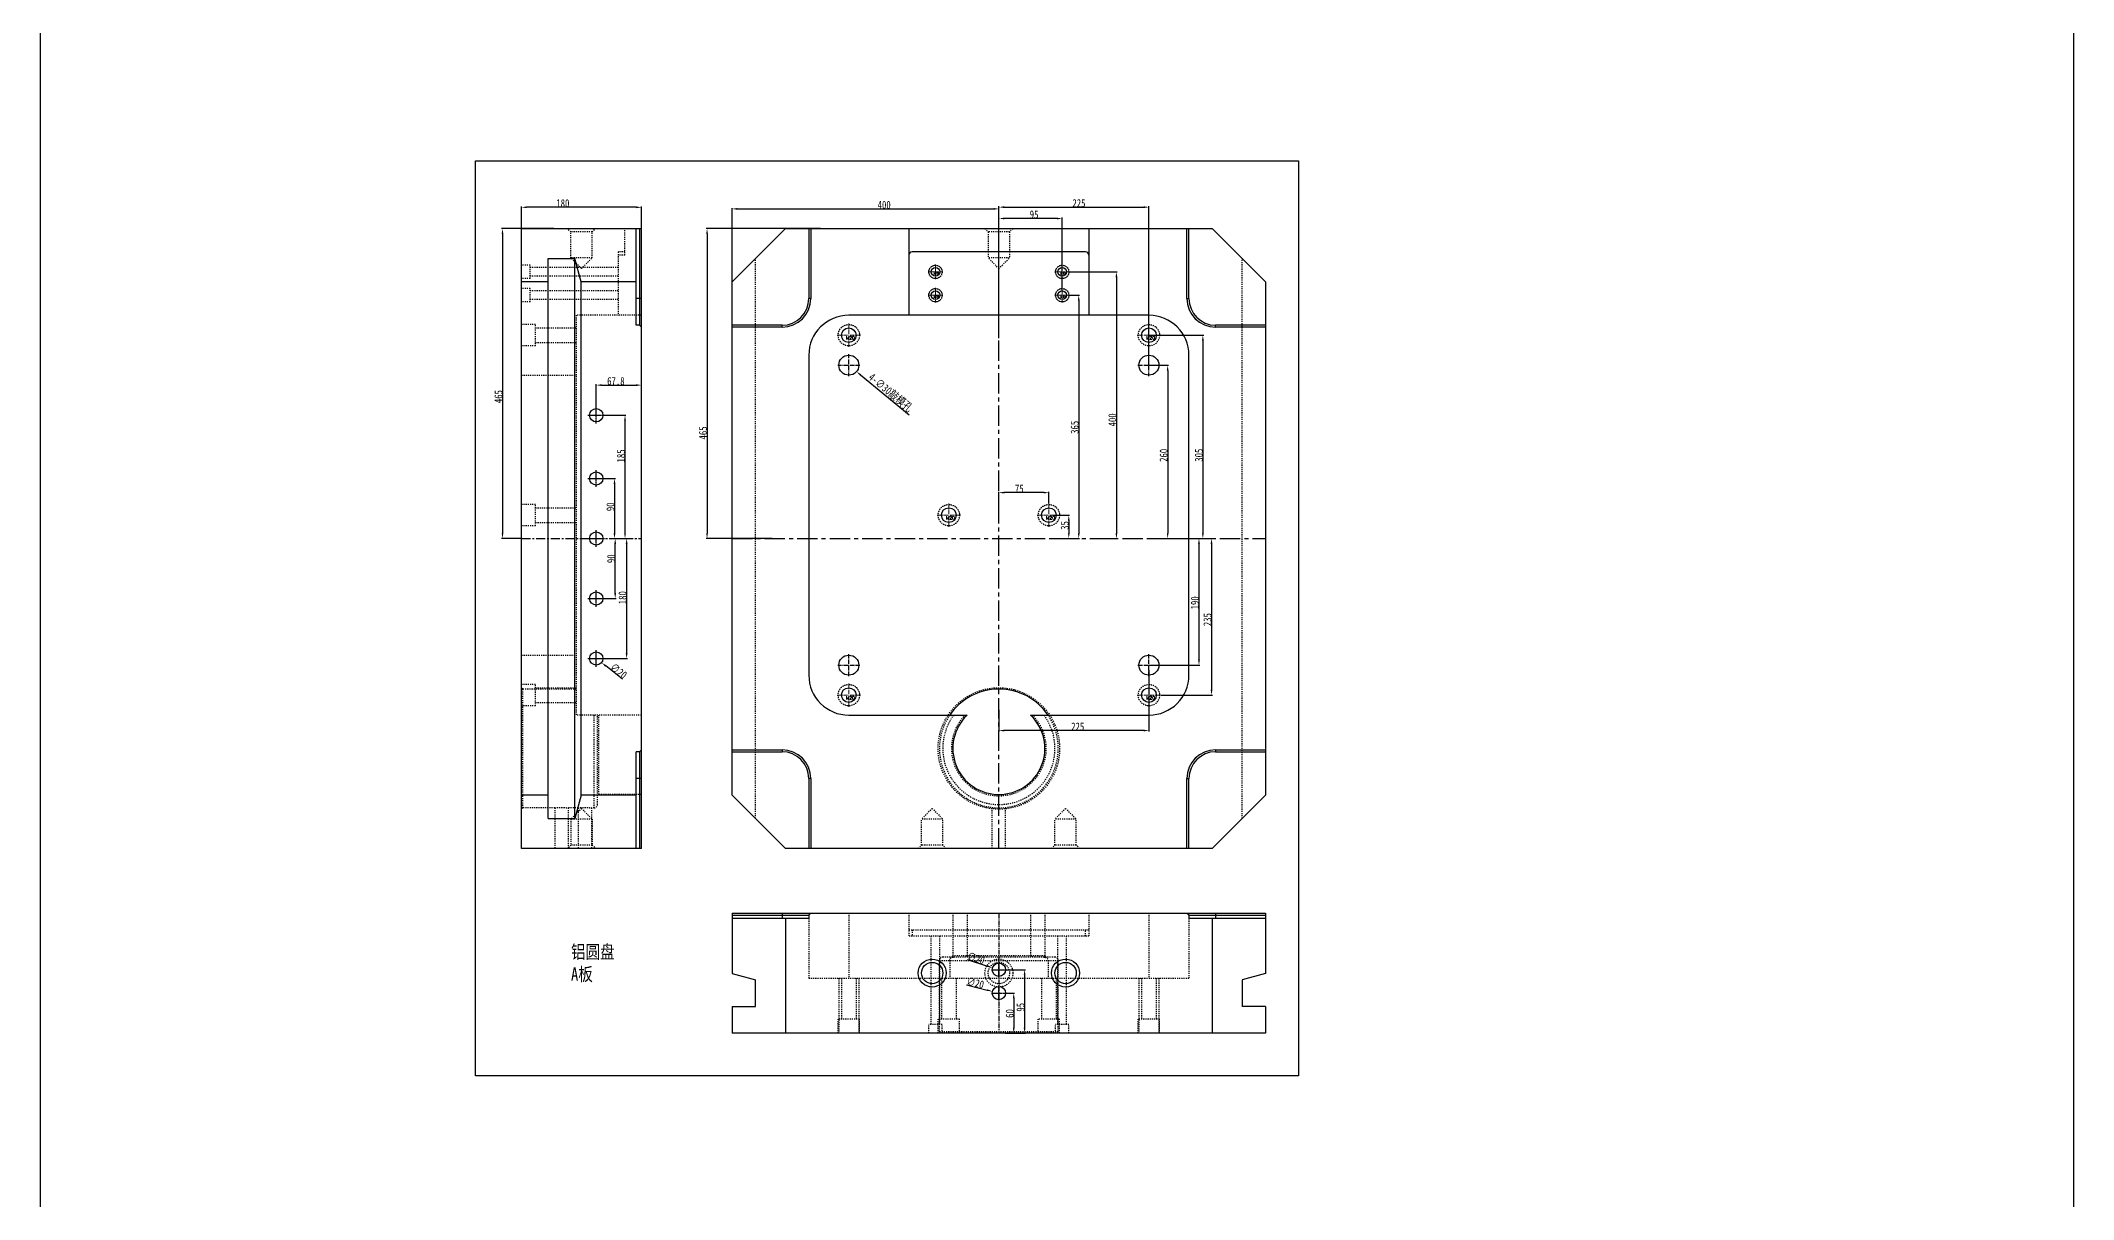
# Model space of a CAD drawing. Header units: millimetres. Extents: x 2673 to 5721, y -10743 to 3474.
# Drawn here: x 2673 to 5721, y -7266 to -5528 of the extents above; entities that cross this region are included whole.
import ezdxf

# ---------------------------------------------------------------- set-up
doc = ezdxf.new("R2010")
doc.units = ezdxf.units.MM
doc.header["$LTSCALE"] = 16.335
doc.header["$PDMODE"] = 3
doc.header["$PDSIZE"] = 0.3125
doc.linetypes.add('CENTER', pattern=[0.6, 0.375, -0.075, 0.075, -0.075])
doc.linetypes.add('HIDDEN', pattern=[0.2, 0.1, -0.1])
doc.layers.get('0').update_dxf_attribs({"linetype": 'CONTINUOUS'})
doc.layers.get('Defpoints').update_dxf_attribs({"linetype": 'CONTINUOUS'})
doc.layers.add('DEFAULT_2', color=8, linetype='HIDDEN')
doc.layers.add('screw', color=33, linetype='CONTINUOUS', lineweight=13)
doc.styles.get("Standard").update_dxf_attribs({"font": 'txt', "width": 0.8})
doc.styles.add('TXT', font='txt.shx', dxfattribs={"bigfont": 'gbcbig.shx'})
doc.dimstyles.new('ISO-25', dxfattribs={"dimtxt": 12, "dimasz": 8, "dimexe": 1.25, "dimexo": 0.625, "dimgap": 0, "dimtad": 1, "dimdsep": 46, "dimtxsty": 'Standard', "dimcen": 0, "dimclrd": 4, "dimclre": 4, "dimclrt": 6, "dimazin": 0, "dimtfac": 1, "dimtofl": 0, "dimtmove": 0, "dimatfit": 3, "dimfxl": 0, "dimarcsym": 0})

# ---------------------------------------------------------------- blocks, each defined once
blk = doc.blocks.new('*D630')
at = {"color": 4, "lineweight": -2}
blk.add_line((4061.8, -6906.5), (4092.3, -6916.3), dxfattribs=at)
at = {"color": 4}
blk.add_solid([(4092.7, -6915), (4091.9, -6917.6), (4099.9, -6918.7)], dxfattribs=at)
at = {"layer": 'Defpoints', "color": 0}
for p in [(4099.9, -6918.7), (4119, -6924.8)]:
    blk.add_point(p, dxfattribs=at)
at = {"color": 6, "insert": (4075.1, -6904.5), "char_height": 12, "attachment_point": 5, "rotation": 342.2741}
blk.add_mtext('∅20', dxfattribs=at)
blk = doc.blocks.new('*D631')
at = {"color": 4, "lineweight": -2}
blk.add_line((4061, -6944.5), (4092, -6952.3), dxfattribs=at)
at = {"color": 4}
blk.add_solid([(4092.4, -6951.1), (4091.7, -6953.6), (4099.8, -6954.3)], dxfattribs=at)
at = {"layer": 'Defpoints', "color": 0}
for p in [(4099.8, -6954.3), (4119.2, -6959.2)]:
    blk.add_point(p, dxfattribs=at)
at = {"color": 6, "insert": (4074.1, -6941.6), "char_height": 12, "attachment_point": 5, "rotation": 345.7808}
blk.add_mtext('∅20', dxfattribs=at)
blk = doc.blocks.new('*D632')
at = {"color": 4, "lineweight": -2}
for p, q in [((4115.3, -6956.8), (4133, -6956.8)), ((4131.8, -6964.8), (4131.8, -7008.8)), ((4119.3, -7016.8), (4133, -7016.8))]:
    blk.add_line(p, q, dxfattribs=at)
at = {"color": 4}
for points in [[(4130.4, -6964.8), (4133.1, -6964.8), (4131.8, -6956.8)], [(4130.4, -7008.8), (4133.1, -7008.8), (4131.8, -7016.8)]]:
    blk.add_solid(points, dxfattribs=at)
at = {"layer": 'Defpoints', "color": 0}
for p in [(4114.6, -6956.8), (4118.7, -7016.8), (4131.8, -7016.8)]:
    blk.add_point(p, dxfattribs=at)
at = {"color": 6, "insert": (4125.8, -6987.4), "char_height": 12, "attachment_point": 5, "rotation": 90}
blk.add_mtext('60', dxfattribs=at)
blk = doc.blocks.new('*D633')
at = {"color": 4, "lineweight": -2}
for p, q in [((4114.4, -6921.8), (4149.3, -6921.8)), ((4148.1, -6929.8), (4148.1, -7008.8)), ((4119.3, -7016.8), (4149.3, -7016.8))]:
    blk.add_line(p, q, dxfattribs=at)
at = {"color": 4}
for points in [[(4146.7, -6929.8), (4149.4, -6929.8), (4148.1, -6921.8)], [(4146.7, -7008.8), (4149.4, -7008.8), (4148.1, -7016.8)]]:
    blk.add_solid(points, dxfattribs=at)
at = {"layer": 'Defpoints', "color": 0}
for p in [(4113.8, -6921.8), (4118.7, -7016.8), (4148.1, -7016.8)]:
    blk.add_point(p, dxfattribs=at)
at = {"color": 6, "insert": (4142.1, -6978.1), "char_height": 12, "attachment_point": 5, "rotation": 90}
blk.add_mtext('95', dxfattribs=at)
blk = doc.blocks.new('*D634')
at = {"color": 4, "lineweight": -2}
blk.add_line((3975.1, -6089.9), (3902.2, -6029.5), dxfattribs=at)
at = {"color": 4}
blk.add_solid([(3903, -6028.4), (3901.3, -6030.5), (3896, -6024.4)], dxfattribs=at)
at = {"layer": 'Defpoints', "color": 0}
for p in [(3872.9, -6005.2), (3896, -6024.4)]:
    blk.add_point(p, dxfattribs=at)
at = {"color": 6, "insert": (3946.8, -6056.2), "char_height": 12, "attachment_point": 5, "rotation": 320.3435}
blk.add_mtext('4-∅30{\\fSimSun|b0|i0|c134|p2;敲模孔}', dxfattribs=at)
blk = doc.blocks.new('*D635')
at = {"color": 4, "lineweight": -2}
for p, q in [((3709.5, -5889.2), (3709.5, -5779)), ((3717.5, -5780.3), (4101.5, -5780.3)), ((4109.5, -5889.2), (4109.5, -5779))]:
    blk.add_line(p, q, dxfattribs=at)
at = {"color": 4}
for points in [[(3717.5, -5778.9), (3717.5, -5781.6), (3709.5, -5780.3)], [(4101.5, -5778.9), (4101.5, -5781.6), (4109.5, -5780.3)]]:
    blk.add_solid(points, dxfattribs=at)
at = {"layer": 'Defpoints', "color": 0}
for p in [(4109.5, -5780.3), (3709.5, -5889.8), (4109.5, -5889.8)]:
    blk.add_point(p, dxfattribs=at)
at = {"color": 6, "insert": (3937.5, -5774.3), "char_height": 12, "attachment_point": 5}
blk.add_mtext('400', dxfattribs=at)
blk = doc.blocks.new('*D636')
at = {"color": 4, "lineweight": -2}
for p, q in [((3842.2, -5809.8), (3670.6, -5809.8)), ((3671.9, -5817.8), (3671.9, -6266.8)), ((3769.7, -6274.8), (3670.6, -6274.8))]:
    blk.add_line(p, q, dxfattribs=at)
at = {"color": 4}
for points in [[(3670.6, -5817.8), (3673.2, -5817.8), (3671.9, -5809.8)], [(3670.6, -6266.8), (3673.2, -6266.8), (3671.9, -6274.8)]]:
    blk.add_solid(points, dxfattribs=at)
at = {"layer": 'Defpoints', "color": 0}
for p in [(3842.8, -5809.8), (3671.9, -6274.8), (3770.3, -6274.8)]:
    blk.add_point(p, dxfattribs=at)
at = {"color": 6, "insert": (3665.9, -6116.4), "char_height": 12, "attachment_point": 5, "rotation": 90}
blk.add_mtext('465', dxfattribs=at)
blk = doc.blocks.new('screw_m12_i')
at = {"layer": 'screw', "color": 1, "linetype": 'CENTER', "ltscale": 0.621977}
for p, q in [((-11, 0), (11, 0)), ((0, -11), (0, 11))]:
    blk.add_line(p, q, dxfattribs=at)
at = {"layer": 'screw', "color": 8, "linetype": 'HIDDEN', "ltscale": 0.621977}
blk.add_circle((0, 0), 10, dxfattribs=at)
at = {"layer": 'screw', "color": 33}
blk.add_circle((0, 0), 6.5, dxfattribs=at)
at = {"layer": 'screw', "color": 6, "style": 'TXT'}
blk.add_text('M12', height=3, dxfattribs=at).set_placement((-2.6, -4))
blk = doc.blocks.new('screw_m20_i')
at = {"layer": 'screw', "color": 1, "linetype": 'CENTER', "ltscale": 0.995164}
for p, q in [((-17.6, 0), (17.6, 0)), ((0, -17.6), (0, 17.6))]:
    blk.add_line(p, q, dxfattribs=at)
at = {"layer": 'screw', "color": 8, "linetype": 'HIDDEN', "ltscale": 0.995164}
blk.add_circle((0, 0), 16, dxfattribs=at)
at = {"layer": 'screw', "color": 33}
blk.add_circle((0, 0), 11, dxfattribs=at)
at = {"layer": 'screw', "color": 6, "style": 'TXT'}
blk.add_text('M20', height=4.8, dxfattribs=at).set_placement((-4.16, -6.4))
blk = doc.blocks.new('*D639')
at = {"color": 4, "lineweight": -2}
for p, q in [((3393.6, -5809.2), (3393.6, -5776.6)), ((3565.6, -5777.9), (3401.6, -5777.9)), ((3573.6, -5809.2), (3573.6, -5776.6))]:
    blk.add_line(p, q, dxfattribs=at)
at = {"color": 4}
for points in [[(3401.6, -5776.6), (3401.6, -5779.2), (3393.6, -5777.9)], [(3565.6, -5776.6), (3565.6, -5779.2), (3573.6, -5777.9)]]:
    blk.add_solid(points, dxfattribs=at)
at = {"layer": 'Defpoints', "color": 0}
for p in [(3393.6, -5777.9), (3393.6, -5809.8), (3573.6, -5809.8)]:
    blk.add_point(p, dxfattribs=at)
at = {"color": 6, "insert": (3455.7, -5771.9), "char_height": 12, "attachment_point": 5}
blk.add_mtext('180', dxfattribs=at)
blk = doc.blocks.new('*D640')
at = {"color": 4, "lineweight": -2}
blk.add_line((3545, -6485.8), (3519.9, -6466), dxfattribs=at)
at = {"color": 4}
blk.add_solid([(3520.8, -6464.9), (3519.1, -6467), (3513.7, -6461)], dxfattribs=at)
at = {"layer": 'Defpoints', "color": 0}
for p in [(3498, -6448.6), (3513.7, -6461)]:
    blk.add_point(p, dxfattribs=at)
at = {"color": 6, "insert": (3539.3, -6473.6), "char_height": 12, "attachment_point": 5, "rotation": 321.6774}
blk.add_mtext('∅20', dxfattribs=at)
blk = doc.blocks.new('*D641')
at = {"color": 4, "lineweight": -2}
for p, q in [((3505.8, -6084.5), (3505.8, -6043.4)), ((3513.8, -6044.7), (3565.6, -6044.7)), ((3573.6, -6058.6), (3573.6, -6043.4))]:
    blk.add_line(p, q, dxfattribs=at)
at = {"color": 4}
for points in [[(3513.8, -6043.3), (3513.8, -6046), (3505.8, -6044.7)], [(3565.6, -6043.3), (3565.6, -6046), (3573.6, -6044.7)]]:
    blk.add_solid(points, dxfattribs=at)
at = {"layer": 'Defpoints', "color": 0}
for p in [(3573.6, -6044.7), (3573.6, -6059.3), (3505.8, -6085.2)]:
    blk.add_point(p, dxfattribs=at)
at = {"color": 6, "insert": (3535.2, -6038.7), "char_height": 12, "attachment_point": 5}
blk.add_mtext('67.8', dxfattribs=at)
blk = doc.blocks.new('*D642')
at = {"color": 4, "lineweight": -2}
for p, q in [((3442, -5809.8), (3363.9, -5809.8)), ((3365.2, -5817.8), (3365.2, -6266.8)), ((3393, -6274.8), (3363.9, -6274.8))]:
    blk.add_line(p, q, dxfattribs=at)
at = {"color": 4}
for points in [[(3363.9, -5817.8), (3366.5, -5817.8), (3365.2, -5809.8)], [(3363.9, -6266.8), (3366.5, -6266.8), (3365.2, -6274.8)]]:
    blk.add_solid(points, dxfattribs=at)
at = {"layer": 'Defpoints', "color": 0}
for p in [(3442.7, -5809.8), (3365.2, -6274.8), (3393.6, -6274.8)]:
    blk.add_point(p, dxfattribs=at)
at = {"color": 6, "insert": (3359.2, -6061.9), "char_height": 12, "attachment_point": 5, "rotation": 90}
blk.add_mtext('465', dxfattribs=at)
blk = doc.blocks.new('*D643')
at = {"color": 4, "lineweight": -2}
for p, q in [((3506.4, -6184.8), (3534.4, -6184.8)), ((3533.1, -6192.8), (3533.1, -6266.8)), ((3528, -6274.8), (3534.4, -6274.8))]:
    blk.add_line(p, q, dxfattribs=at)
at = {"color": 4}
for points in [[(3531.8, -6192.8), (3534.5, -6192.8), (3533.1, -6184.8)], [(3531.8, -6266.8), (3534.5, -6266.8), (3533.1, -6274.8)]]:
    blk.add_solid(points, dxfattribs=at)
at = {"layer": 'Defpoints', "color": 0}
for p in [(3505.8, -6184.8), (3527.4, -6274.8), (3533.1, -6274.8)]:
    blk.add_point(p, dxfattribs=at)
at = {"color": 6, "insert": (3527.1, -6227.2), "char_height": 12, "attachment_point": 5, "rotation": 90}
blk.add_mtext('90', dxfattribs=at)
blk = doc.blocks.new('*D644')
at = {"color": 4, "lineweight": -2}
for p, q in [((3516.4, -6089.8), (3550.1, -6089.8)), ((3548.9, -6266.8), (3548.9, -6097.8)), ((3528, -6274.8), (3550.1, -6274.8))]:
    blk.add_line(p, q, dxfattribs=at)
at = {"color": 4}
for points in [[(3547.6, -6097.8), (3550.2, -6097.8), (3548.9, -6089.8)], [(3547.6, -6266.8), (3550.2, -6266.8), (3548.9, -6274.8)]]:
    blk.add_solid(points, dxfattribs=at)
at = {"layer": 'Defpoints', "color": 0}
for p in [(3515.8, -6089.8), (3548.9, -6089.8), (3527.4, -6274.8)]:
    blk.add_point(p, dxfattribs=at)
at = {"color": 6, "insert": (3542.9, -6150.9), "char_height": 12, "attachment_point": 5, "rotation": 90}
blk.add_mtext('185', dxfattribs=at)
blk = doc.blocks.new('*D645')
at = {"color": 4, "lineweight": -2}
for p, q in [((3528, -6274.8), (3535.4, -6274.8)), ((3534.2, -6356.8), (3534.2, -6282.8)), ((3506.4, -6364.8), (3535.4, -6364.8))]:
    blk.add_line(p, q, dxfattribs=at)
at = {"color": 4}
for points in [[(3532.8, -6282.8), (3535.5, -6282.8), (3534.2, -6274.8)], [(3532.8, -6356.8), (3535.5, -6356.8), (3534.2, -6364.8)]]:
    blk.add_solid(points, dxfattribs=at)
at = {"layer": 'Defpoints', "color": 0}
for p in [(3527.4, -6274.8), (3534.2, -6274.8), (3505.8, -6364.8)]:
    blk.add_point(p, dxfattribs=at)
at = {"color": 6, "insert": (3528.2, -6305.1), "char_height": 12, "attachment_point": 5, "rotation": 90}
blk.add_mtext('90', dxfattribs=at)
blk = doc.blocks.new('*D646')
at = {"color": 4, "lineweight": -2}
for p, q in [((3528, -6274.8), (3552.6, -6274.8)), ((3551.3, -6282.8), (3551.3, -6446.8)), ((3506.4, -6454.8), (3552.6, -6454.8))]:
    blk.add_line(p, q, dxfattribs=at)
at = {"color": 4}
for points in [[(3550, -6282.8), (3552.7, -6282.8), (3551.3, -6274.8)], [(3550, -6446.8), (3552.7, -6446.8), (3551.3, -6454.8)]]:
    blk.add_solid(points, dxfattribs=at)
at = {"layer": 'Defpoints', "color": 0}
for p in [(3527.4, -6274.8), (3505.8, -6454.8), (3551.3, -6454.8)]:
    blk.add_point(p, dxfattribs=at)
at = {"color": 6, "insert": (3545.3, -6363.6), "char_height": 12, "attachment_point": 5, "rotation": 90}
blk.add_mtext('180', dxfattribs=at)
blk = doc.blocks.new('*D647')
at = {"color": 4, "lineweight": -2}
for p, q in [((4109.5, -5895), (4109.5, -5793.4)), ((4196.5, -5794.7), (4117.5, -5794.7)), ((4204.5, -5902.7), (4204.5, -5793.4))]:
    blk.add_line(p, q, dxfattribs=at)
at = {"color": 4}
for points in [[(4117.5, -5793.4), (4117.5, -5796), (4109.5, -5794.7)], [(4196.5, -5793.4), (4196.5, -5796), (4204.5, -5794.7)]]:
    blk.add_solid(points, dxfattribs=at)
at = {"layer": 'Defpoints', "color": 0}
for p in [(4109.5, -5794.7), (4109.5, -5895.7), (4204.5, -5903.3)]:
    blk.add_point(p, dxfattribs=at)
at = {"color": 6, "insert": (4162.3, -5788.7), "char_height": 12, "attachment_point": 5}
blk.add_mtext('95', dxfattribs=at)
blk = doc.blocks.new('*D648')
at = {"color": 4, "lineweight": -2}
for p, q in [((4216.1, -5909.8), (4230.5, -5909.8)), ((4229.2, -5917.8), (4229.2, -6266.8)), ((4216.1, -6274.8), (4230.5, -6274.8))]:
    blk.add_line(p, q, dxfattribs=at)
at = {"color": 4}
for points in [[(4227.9, -5917.8), (4230.6, -5917.8), (4229.2, -5909.8)], [(4227.9, -6266.8), (4230.6, -6266.8), (4229.2, -6274.8)]]:
    blk.add_solid(points, dxfattribs=at)
at = {"layer": 'Defpoints', "color": 0}
for p in [(4215.5, -5909.8), (4215.5, -6274.8), (4229.2, -6274.8)]:
    blk.add_point(p, dxfattribs=at)
at = {"color": 6, "insert": (4223.2, -6108), "char_height": 12, "attachment_point": 5, "rotation": 90}
blk.add_mtext('365', dxfattribs=at)
blk = doc.blocks.new('*D649')
at = {"color": 4, "lineweight": -2}
for p, q in [((4216.1, -5874.8), (4287, -5874.8)), ((4285.8, -5882.8), (4285.8, -6266.8)), ((4251.4, -6274.8), (4287, -6274.8))]:
    blk.add_line(p, q, dxfattribs=at)
at = {"color": 4}
for points in [[(4284.4, -5882.8), (4287.1, -5882.8), (4285.8, -5874.8)], [(4284.4, -6266.8), (4287.1, -6266.8), (4285.8, -6274.8)]]:
    blk.add_solid(points, dxfattribs=at)
at = {"layer": 'Defpoints', "color": 0}
for p in [(4215.5, -5874.8), (4250.8, -6274.8), (4285.8, -6274.8)]:
    blk.add_point(p, dxfattribs=at)
at = {"color": 6, "insert": (4279.8, -6096.8), "char_height": 12, "attachment_point": 5, "rotation": 90}
blk.add_mtext('400', dxfattribs=at)
blk = doc.blocks.new('*D650')
at = {"color": 4, "lineweight": -2}
for p, q in [((4109.5, -5974.3), (4109.5, -5776.4)), ((4117.5, -5777.7), (4326.5, -5777.7)), ((4334.5, -6014.2), (4334.5, -5776.4))]:
    blk.add_line(p, q, dxfattribs=at)
at = {"color": 4}
for points in [[(4117.5, -5776.3), (4117.5, -5779), (4109.5, -5777.7)], [(4326.5, -5776.3), (4326.5, -5779), (4334.5, -5777.7)]]:
    blk.add_solid(points, dxfattribs=at)
at = {"layer": 'Defpoints', "color": 0}
for p in [(4334.5, -5777.7), (4109.5, -5974.9), (4334.5, -6014.8)]:
    blk.add_point(p, dxfattribs=at)
at = {"color": 6, "insert": (4229.5, -5771.7), "char_height": 12, "attachment_point": 5}
blk.add_mtext('225', dxfattribs=at)
blk = doc.blocks.new('*D651')
at = {"color": 4, "lineweight": -2}
for p, q in [((4109.5, -6221.6), (4109.5, -6204.7)), ((4176.5, -6206), (4117.5, -6206)), ((4184.5, -6221.6), (4184.5, -6204.7))]:
    blk.add_line(p, q, dxfattribs=at)
at = {"color": 4}
for points in [[(4117.5, -6204.6), (4117.5, -6207.3), (4109.5, -6206)], [(4176.5, -6204.6), (4176.5, -6207.3), (4184.5, -6206)]]:
    blk.add_solid(points, dxfattribs=at)
at = {"layer": 'Defpoints', "color": 0}
for p in [(4109.5, -6206), (4109.5, -6222.2), (4184.5, -6222.2)]:
    blk.add_point(p, dxfattribs=at)
at = {"color": 6, "insert": (4140.1, -6200), "char_height": 12, "attachment_point": 5}
blk.add_mtext('75', dxfattribs=at)
blk = doc.blocks.new('*D652')
at = {"color": 4, "lineweight": -2}
for p, q in [((4190.6, -6239.8), (4215.6, -6239.8)), ((4214.3, -6247.8), (4214.3, -6266.8)), ((4190.6, -6274.8), (4215.6, -6274.8))]:
    blk.add_line(p, q, dxfattribs=at)
at = {"color": 4}
for points in [[(4213, -6247.8), (4215.6, -6247.8), (4214.3, -6239.8)], [(4213, -6266.8), (4215.6, -6266.8), (4214.3, -6274.8)]]:
    blk.add_solid(points, dxfattribs=at)
at = {"layer": 'Defpoints', "color": 0}
for p in [(4190, -6239.8), (4190, -6274.8), (4214.3, -6274.8)]:
    blk.add_point(p, dxfattribs=at)
at = {"color": 6, "insert": (4208.3, -6255.2), "char_height": 12, "attachment_point": 5, "rotation": 90}
blk.add_mtext('35', dxfattribs=at)
blk = doc.blocks.new('*D653')
at = {"color": 4, "lineweight": -2}
for p, q in [((4335.1, -6014.8), (4363.8, -6014.8)), ((4362.6, -6022.8), (4362.6, -6266.8)), ((4335.1, -6274.8), (4363.8, -6274.8))]:
    blk.add_line(p, q, dxfattribs=at)
at = {"color": 4}
for points in [[(4361.3, -6022.8), (4363.9, -6022.8), (4362.6, -6014.8)], [(4361.3, -6266.8), (4363.9, -6266.8), (4362.6, -6274.8)]]:
    blk.add_solid(points, dxfattribs=at)
at = {"layer": 'Defpoints', "color": 0}
for p in [(4334.5, -6014.8), (4334.5, -6274.8), (4362.6, -6274.8)]:
    blk.add_point(p, dxfattribs=at)
at = {"color": 6, "insert": (4356.6, -6150), "char_height": 12, "attachment_point": 5, "rotation": 90}
blk.add_mtext('260', dxfattribs=at)
blk = doc.blocks.new('*D654')
at = {"color": 4, "lineweight": -2}
for p, q in [((4335.1, -5969.8), (4416.6, -5969.8)), ((4415.4, -5977.8), (4415.4, -6266.8)), ((4335.1, -6274.8), (4416.6, -6274.8))]:
    blk.add_line(p, q, dxfattribs=at)
at = {"color": 4}
for points in [[(4414, -5977.8), (4416.7, -5977.8), (4415.4, -5969.8)], [(4414, -6266.8), (4416.7, -6266.8), (4415.4, -6274.8)]]:
    blk.add_solid(points, dxfattribs=at)
at = {"layer": 'Defpoints', "color": 0}
for p in [(4334.5, -5969.8), (4334.5, -6274.8), (4415.4, -6274.8)]:
    blk.add_point(p, dxfattribs=at)
at = {"color": 6, "insert": (4409.4, -6149.8), "char_height": 12, "attachment_point": 5, "rotation": 90}
blk.add_mtext('305', dxfattribs=at)
blk = doc.blocks.new('*D655')
at = {"color": 4, "lineweight": -2}
for p, q in [((4335.7, -6274.8), (4410.8, -6274.8)), ((4409.5, -6282.8), (4409.5, -6456.8)), ((4335.1, -6464.8), (4410.8, -6464.8))]:
    blk.add_line(p, q, dxfattribs=at)
at = {"color": 4}
for points in [[(4408.2, -6282.8), (4410.9, -6282.8), (4409.5, -6274.8)], [(4408.2, -6456.8), (4410.9, -6456.8), (4409.5, -6464.8)]]:
    blk.add_solid(points, dxfattribs=at)
at = {"layer": 'Defpoints', "color": 0}
for p in [(4335.1, -6274.8), (4334.5, -6464.8), (4409.5, -6464.8)]:
    blk.add_point(p, dxfattribs=at)
at = {"color": 6, "insert": (4403.5, -6371.3), "char_height": 12, "attachment_point": 5, "rotation": 90}
blk.add_mtext('190', dxfattribs=at)
blk = doc.blocks.new('*D656')
at = {"color": 4, "lineweight": -2}
for p, q in [((4395.1, -6274.8), (4429.6, -6274.8)), ((4428.3, -6282.8), (4428.3, -6501.8)), ((4352.7, -6509.8), (4429.6, -6509.8))]:
    blk.add_line(p, q, dxfattribs=at)
at = {"color": 4}
for points in [[(4427, -6282.8), (4429.7, -6282.8), (4428.3, -6274.8)], [(4427, -6501.8), (4429.7, -6501.8), (4428.3, -6509.8)]]:
    blk.add_solid(points, dxfattribs=at)
at = {"layer": 'Defpoints', "color": 0}
for p in [(4394.5, -6274.8), (4352.1, -6509.8), (4428.3, -6509.8)]:
    blk.add_point(p, dxfattribs=at)
at = {"color": 6, "insert": (4422.3, -6396.5), "char_height": 12, "attachment_point": 5, "rotation": 90}
blk.add_mtext('235', dxfattribs=at)
blk = doc.blocks.new('*D657')
at = {"color": 4, "lineweight": -2}
for p, q in [((4334.5, -6472.5), (4334.5, -6564.2)), ((4109.5, -6531.8), (4109.5, -6564.2)), ((4326.5, -6563), (4117.5, -6563))]:
    blk.add_line(p, q, dxfattribs=at)
at = {"color": 4}
for points in [[(4117.5, -6561.6), (4117.5, -6564.3), (4109.5, -6563)], [(4326.5, -6561.6), (4326.5, -6564.3), (4334.5, -6563)]]:
    blk.add_solid(points, dxfattribs=at)
at = {"layer": 'Defpoints', "color": 0}
for p in [(4334.5, -6471.9), (4109.5, -6531.2), (4109.5, -6563)]:
    blk.add_point(p, dxfattribs=at)
at = {"color": 6, "insert": (4227.7, -6557), "char_height": 12, "attachment_point": 5}
blk.add_mtext('225', dxfattribs=at)

msp = doc.modelspace()

# ---------------------------------------------------------------- linework, layer by layer
at = {"color": 7, "linetype": 'Continuous'}
for p, q in [((3393.614, -6739.789), (3393.614, -5809.789)), ((3393.614, -5809.789), (3573.614, -5809.789)), ((3565.614, -5954.789), (3565.614, -5809.789)), ((3570.614, -5809.789), (3570.614, -5954.789)), ((3573.614, -6739.789), (3573.614, -5809.789)), ((3709.471, -5889.789), (3789.471, -5809.789)), ((3789.471, -5809.789), (4429.471, -5809.789)), ((3824.471, -5809.789), (3824.471, -5914.789)), ((3827.471, -5809.789), (3827.471, -5914.789)), ((3974.471, -5809.789), (3974.471, -5939.789)), ((4244.471, -5809.789), (4244.471, -5939.789)), ((4391.471, -5914.789), (4391.471, -5809.789)), ((4394.471, -5914.789), (4394.471, -5809.789)), ((4429.471, -5809.789), (4509.471, -5889.789)), ((4239.471, -5844.789), (3979.471, -5844.789)), ((3433.614, -6694.789), (3433.614, -5854.789)), ((3433.614, -5854.789), (3473.614, -5854.789)), ((3473.614, -6694.789), (3473.614, -5854.789)), ((3482.992, -5889.789), (3473.614, -5854.789)), ((3433.614, -5889.789), (3393.614, -5889.789)), ((3482.992, -6659.789), (3482.992, -5889.789)), ((3565.614, -5889.789), (3482.992, -5889.789)), ((3709.471, -6659.789), (3709.471, -5889.789)), ((4509.471, -5889.789), (4509.471, -6659.789)), ((3573.614, -5914.789), (3565.614, -5914.789)), ((3827.471, -5914.789), (3824.471, -5914.789)), ((4334.471, -5939.789), (3884.471, -5939.789)), ((4391.471, -5914.789), (4394.471, -5914.789)), ((3570.614, -5954.789), (3565.614, -5954.789)), ((3573.614, -5957.789), (3570.614, -5954.789)), ((3784.471, -5954.789), (3709.471, -5954.789)), ((3784.471, -5957.789), (3709.471, -5957.789)), ((3784.471, -5957.789), (3784.471, -5954.789)), ((4434.471, -5957.789), (4434.471, -5954.789)), ((4509.471, -5954.789), (4434.471, -5954.789)), ((4509.471, -5957.789), (4434.471, -5957.789)), ((3824.471, -5999.789), (3824.471, -6479.789)), ((4394.471, -6479.789), (4394.471, -5999.789)), ((3884.471, -6539.789), (4061.849, -6539.789)), ((4157.094, -6539.789), (4334.471, -6539.789)), ((3570.614, -6594.789), (3565.614, -6594.789)), ((3565.614, -6739.789), (3565.614, -6594.789)), ((3570.614, -6594.789), (3573.614, -6591.789)), ((3570.614, -6594.789), (3570.614, -6739.789)), ((3709.471, -6591.789), (3784.471, -6591.789)), ((3709.471, -6594.789), (3784.471, -6594.789)), ((3784.471, -6591.789), (3784.471, -6594.789)), ((4434.471, -6591.789), (4509.471, -6591.789)), ((4434.471, -6591.789), (4434.471, -6594.789)), ((4434.471, -6594.789), (4509.471, -6594.789)), ((3573.614, -6634.789), (3565.614, -6634.789)), ((3827.471, -6634.789), (3824.471, -6634.789)), ((3824.471, -6634.789), (3824.471, -6739.789)), ((3827.471, -6634.789), (3827.471, -6739.789)), ((4391.471, -6634.789), (4394.471, -6634.789)), ((4391.471, -6739.789), (4391.471, -6634.789)), ((4394.471, -6739.789), (4394.471, -6634.789)), ((3433.614, -6659.789), (3393.614, -6659.789)), ((3482.992, -6659.789), (3473.614, -6694.789)), ((3565.614, -6659.789), (3482.992, -6659.789)), ((3789.471, -6739.789), (3709.471, -6659.789)), ((4509.471, -6659.789), (4429.471, -6739.789)), ((3433.614, -6694.789), (3473.614, -6694.789)), ((3573.614, -6739.789), (3393.614, -6739.789)), ((4429.471, -6739.789), (3789.471, -6739.789)), ((3709.471, -6836.771), (3709.471, -6927.393)), ((3709.471, -6836.771), (4509.471, -6836.771)), ((3709.471, -6839.771), (3824.471, -6839.771)), ((3824.471, -6844.771), (3709.471, -6844.771)), ((3784.471, -6836.771), (3784.471, -6844.771)), ((3789.471, -6844.771), (3789.471, -7016.771)), ((3827.471, -6836.771), (3824.471, -6839.771)), ((3824.471, -6839.771), (3824.471, -6844.771)), ((4394.471, -6839.771), (4391.471, -6836.771)), ((4394.471, -6839.771), (4509.471, -6839.771)), ((4394.471, -6839.771), (4394.471, -6844.771)), ((4509.471, -6844.771), (4394.471, -6844.771)), ((4429.471, -6844.771), (4429.471, -7016.771)), ((4434.471, -6836.771), (4434.471, -6844.771)), ((4509.471, -6836.771), (4509.471, -6927.393)), ((3709.471, -6927.393), (3744.471, -6936.771)), ((3744.471, -6976.771), (3744.471, -6936.771)), ((4509.471, -6927.393), (4474.471, -6936.771)), ((4474.471, -6936.771), (4474.471, -6976.771)), ((3709.471, -6976.771), (3709.471, -7016.771)), ((3709.471, -6976.771), (3744.471, -6976.771)), ((4509.471, -6976.771), (4474.471, -6976.771)), ((4509.471, -6976.771), (4509.471, -7016.771)), ((4509.471, -7016.771), (3709.471, -7016.771))]:
    msp.add_line(p, q, dxfattribs=at)
at = {"color": 1, "linetype": 'CENTER', "ltscale": 4.975819}
for p, q in [((4109.471, -6739.789), (4109.471, -5809.789)), ((3709.471, -6274.789), (4509.471, -6274.789))]:
    msp.add_line(p, q, dxfattribs=at)
at = {"color": 1, "linetype": 'CENTER', "ltscale": 0.932966}
for p, q in [((3884.471, -6031.289), (3884.471, -5998.289)), ((4334.471, -6031.289), (4334.471, -5998.289)), ((3867.971, -6014.789), (3900.971, -6014.789)), ((4317.971, -6014.789), (4350.971, -6014.789)), ((3884.471, -6481.289), (3884.471, -6448.289)), ((4334.471, -6481.289), (4334.471, -6448.289)), ((3867.971, -6464.789), (3900.971, -6464.789)), ((4317.971, -6464.789), (4350.971, -6464.789))]:
    msp.add_line(p, q, dxfattribs=at)
at = {"color": 1, "linetype": 'CENTER', "ltscale": 0.310989}
for p, q in [((3493.314, -6089.789), (3518.314, -6089.789)), ((3505.814, -6102.289), (3505.814, -6077.289)), ((3493.314, -6184.789), (3518.314, -6184.789)), ((3505.814, -6197.289), (3505.814, -6172.289)), ((3493.314, -6274.789), (3518.314, -6274.789)), ((3505.814, -6287.289), (3505.814, -6262.289)), ((3493.314, -6364.789), (3518.314, -6364.789)), ((3505.814, -6377.289), (3505.814, -6352.289)), ((3493.314, -6454.789), (3518.314, -6454.789)), ((3505.814, -6467.289), (3505.814, -6442.289))]:
    msp.add_line(p, q, dxfattribs=at)
at = {"color": 1, "linetype": 'CENTER', "ltscale": 2.239118}
msp.add_line((3393.614, -6274.789), (3573.614, -6274.789), dxfattribs=at)
at = {"color": 1, "linetype": 'CENTER', "ltscale": 1.127294}
msp.add_line((4109.471, -6836.771), (4109.471, -7016.771), dxfattribs=at)
at = {"color": 1, "linetype": 'CENTER', "ltscale": 0.621977}
for p, q in [((4109.471, -6932.771), (4109.471, -6910.771)), ((4098.471, -6921.771), (4120.471, -6921.771)), ((4109.471, -6967.771), (4109.471, -6945.771)), ((4098.471, -6956.771), (4120.471, -6956.771))]:
    msp.add_line(p, q, dxfattribs=at)
for points in [[(2672.664, 3473.503), (5720.626, 3473.503), (5720.626, -10743.217), (2672.664, -10743.217)], [(3324.681, -5708.37), (4558.632, -5708.37), (4558.632, -7081.001), (3324.681, -7081.001)]]:
    msp.add_lwpolyline(points, close=True)
at = {"color": 7, "linetype": 'Continuous'}
for centre, radius in [((4014.471, -5874.789), 6.5), ((4204.471, -5874.789), 6.5), ((4014.471, -5909.789), 6.5), ((4204.471, -5909.789), 6.5), ((3884.471, -5969.789), 11), ((4334.471, -5969.789), 11), ((3884.471, -6014.789), 15), ((4334.471, -6014.789), 15), ((4034.471, -6239.789), 11), ((4184.471, -6239.789), 11), ((3884.471, -6464.789), 15), ((4334.471, -6464.789), 15), ((3884.471, -6509.789), 11), ((4334.471, -6509.789), 11), ((4009.471, -6926.771), 21), ((4009.471, -6926.771), 16), ((4109.471, -6921.771), 10), ((4209.471, -6926.771), 21), ((4209.471, -6926.771), 16), ((4109.471, -6956.771), 10)]:
    msp.add_circle(centre, radius, dxfattribs=at)
for centre in [(3505.814, -6089.789), (3505.814, -6184.789), (3505.814, -6274.789), (3505.814, -6364.789), (3505.814, -6454.789)]:
    msp.add_circle(centre, 10)
for centre, radius, start, end in [((3979.471, -5849.789), 5, 90, 180), ((4239.471, -5849.789), 5, 0, 90), ((3784.471, -5914.789), 43, 270, 0), ((3784.471, -5914.789), 40, 270, 0), ((3884.471, -5999.789), 60, 90, 180), ((4334.471, -5999.789), 60, 0, 90), ((4434.471, -5914.789), 43, 180, 270), ((4434.471, -5914.789), 40, 180, 270), ((3884.471, -6479.789), 60, 180, 270), ((4334.471, -6479.789), 60, 270, 0), ((4109.471, -6589.789), 89.1, 34.136558, 145.863442), ((4109.471, -6589.789), 69.05, 133.604893, 46.395107), ((3784.471, -6634.789), 43, 0, 90), ((3784.471, -6634.789), 40, 0, 90), ((4434.471, -6634.789), 43, 90, 180), ((4434.471, -6634.789), 40, 90, 180)]:
    msp.add_arc(centre, radius, start, end, dxfattribs=at)
at = {"layer": 'DEFAULT_2', "color": 8, "linetype": 'HIDDEN'}
for p, q in [((3467.614, -5814.789), (3462.614, -5809.789)), ((3467.614, -5853.789), (3467.614, -5814.789)), ((3499.614, -5814.789), (3467.614, -5814.789)), ((3499.614, -5814.789), (3504.614, -5809.789)), ((3499.614, -5853.789), (3499.614, -5814.789)), ((3548.714, -5849.789), (3548.714, -5809.789)), ((4088.471, -5809.789), (4093.471, -5814.789)), ((4093.471, -5814.789), (4093.471, -5853.789)), ((4125.471, -5814.789), (4093.471, -5814.789)), ((4130.471, -5809.789), (4125.471, -5814.789)), ((4125.471, -5814.789), (4125.471, -5853.789)), ((3538.814, -5844.789), (3538.814, -5939.789)), ((3548.714, -5844.789), (3538.814, -5844.789)), ((3548.714, -5849.789), (3538.814, -5849.789)), ((3406.614, -5864.789), (3393.614, -5864.789)), ((3406.614, -5884.789), (3406.614, -5864.789)), ((3538.814, -5868.289), (3406.614, -5868.289)), ((3538.814, -5881.289), (3406.614, -5881.289)), ((3483.614, -5869.789), (3467.614, -5853.789)), ((3499.614, -5853.789), (3467.614, -5853.789)), ((3483.614, -5869.789), (3499.614, -5853.789)), ((3744.471, -6694.789), (3744.471, -5854.789)), ((4109.471, -5869.789), (4093.471, -5853.789)), ((4125.471, -5853.789), (4093.471, -5853.789)), ((4109.471, -5869.789), (4125.471, -5853.789)), ((4474.471, -6694.789), (4474.471, -5854.789)), ((3406.614, -5884.789), (3393.614, -5884.789)), ((3406.614, -5899.789), (3393.614, -5899.789)), ((3406.614, -5919.789), (3406.614, -5899.789)), ((3538.814, -5903.289), (3406.614, -5903.289)), ((3406.614, -5919.789), (3393.614, -5919.789)), ((3538.814, -5916.289), (3406.614, -5916.289)), ((3475.814, -5939.789), (3475.814, -6539.789)), ((3573.614, -5939.789), (3475.814, -5939.789)), ((3414.614, -5953.789), (3393.614, -5953.789)), ((3414.614, -5985.783), (3414.614, -5953.794)), ((3414.614, -5958.789), (3475.814, -5958.789)), ((3414.614, -5985.789), (3393.614, -5985.789)), ((3414.614, -5980.789), (3475.814, -5980.789)), ((3393.614, -6029.789), (3475.814, -6029.789)), ((3414.614, -6223.789), (3393.614, -6223.789)), ((3414.614, -6255.783), (3414.614, -6223.794)), ((3414.614, -6228.789), (3475.814, -6228.789)), ((3414.614, -6255.789), (3393.614, -6255.789)), ((3414.614, -6250.789), (3475.814, -6250.789)), ((3393.614, -6449.789), (3475.814, -6449.789)), ((3414.614, -6493.789), (3393.614, -6493.789)), ((3395.614, -6500.689), (3393.614, -6498.689)), ((3395.614, -6678.889), (3395.614, -6500.689)), ((3475.814, -6500.689), (3395.614, -6500.689)), ((3414.614, -6525.783), (3414.614, -6493.794)), ((3414.614, -6498.789), (3475.814, -6498.789)), ((3414.614, -6520.789), (3475.814, -6520.789)), ((3414.614, -6525.789), (3393.614, -6525.789)), ((3573.614, -6539.789), (3475.814, -6539.789)), ((3502.614, -6678.889), (3502.614, -6539.789)), ((3507.614, -6673.889), (3507.614, -6539.789)), ((3509.614, -6658.839), (3509.614, -6539.789)), ((3509.614, -6658.839), (3507.614, -6660.839)), ((3573.614, -6658.839), (3509.614, -6658.839)), ((3395.614, -6678.889), (3393.614, -6680.889)), ((3443.614, -6678.889), (3395.614, -6678.889)), ((3443.614, -6678.889), (3443.614, -6739.789)), ((3478.614, -6678.889), (3463.614, -6678.889)), ((3463.614, -6678.889), (3463.614, -6739.789)), ((3483.614, -6679.789), (3467.614, -6695.789)), ((3499.614, -6695.789), (3467.614, -6695.789)), ((3467.614, -6695.789), (3467.614, -6734.789)), ((3478.614, -6678.889), (3478.614, -6739.789)), ((3483.614, -6679.789), (3499.614, -6695.789)), ((3502.614, -6678.889), (3498.614, -6678.889)), ((3498.614, -6678.889), (3498.614, -6739.789)), ((3499.614, -6695.789), (3499.614, -6734.789)), ((4009.471, -6679.789), (3993.471, -6695.789)), ((4025.471, -6695.789), (3993.471, -6695.789)), ((3993.471, -6734.789), (3993.471, -6695.789)), ((4009.471, -6679.789), (4025.471, -6695.789)), ((4025.471, -6734.789), (4025.471, -6695.789)), ((4099.471, -6739.789), (4099.471, -6678.326)), ((4119.471, -6739.789), (4119.471, -6678.326)), ((4209.471, -6679.789), (4193.471, -6695.789)), ((4225.471, -6695.789), (4193.471, -6695.789)), ((4193.471, -6734.789), (4193.471, -6695.789)), ((4209.471, -6679.789), (4225.471, -6695.789)), ((4225.471, -6734.789), (4225.471, -6695.789)), ((3467.614, -6734.789), (3462.614, -6739.789)), ((3499.614, -6734.789), (3467.614, -6734.789)), ((3499.614, -6734.789), (3504.614, -6739.789)), ((3988.471, -6739.789), (3993.471, -6734.789)), ((4025.471, -6734.789), (3993.471, -6734.789)), ((4030.471, -6739.789), (4025.471, -6734.789)), ((4188.471, -6739.789), (4193.471, -6734.789)), ((4225.471, -6734.789), (4193.471, -6734.789)), ((4230.471, -6739.789), (4225.471, -6734.789)), ((3824.471, -6836.771), (3824.471, -6839.771)), ((3824.471, -6844.771), (3824.471, -6934.571)), ((3884.471, -6836.771), (3884.471, -6934.571)), ((3974.471, -6836.771), (3974.471, -6871.571)), ((4040.421, -6836.771), (4040.421, -6900.771)), ((4061.849, -6836.771), (4061.849, -6900.771)), ((4157.094, -6836.771), (4157.094, -6900.771)), ((4178.521, -6836.771), (4178.521, -6900.771)), ((4244.471, -6836.771), (4244.471, -6871.571)), ((4334.471, -6836.771), (4334.471, -6934.571)), ((4394.471, -6836.771), (4394.471, -6839.771)), ((4394.471, -6844.771), (4394.471, -6934.571)), ((3974.471, -6861.671), (4244.471, -6861.671)), ((4244.471, -6871.571), (3974.471, -6871.571)), ((3979.471, -6861.671), (3979.471, -6871.571)), ((4007.971, -7003.771), (4007.971, -6871.571)), ((4020.971, -7003.771), (4020.971, -6871.571)), ((4197.971, -7003.771), (4197.971, -6871.571)), ((4210.971, -7003.771), (4210.971, -6871.571)), ((4239.471, -6871.571), (4239.471, -6861.671)), ((4020.371, -6907.771), (4198.571, -6907.771)), ((4020.371, -7014.771), (4020.371, -6907.771)), ((4193.57, -6902.771), (4025.372, -6902.771)), ((4035.723, -6907.771), (4035.723, -6934.571)), ((4040.421, -6900.771), (4038.421, -6902.771)), ((4178.521, -6900.771), (4040.421, -6900.771)), ((4178.521, -6900.771), (4180.521, -6902.771)), ((4183.22, -6907.771), (4183.22, -6934.571)), ((4198.571, -7014.771), (4198.571, -6907.771)), ((3824.471, -6934.571), (4394.471, -6934.571)), ((3869.471, -6934.571), (3869.471, -7016.771)), ((3873.471, -6934.571), (3873.471, -6995.771)), ((3895.471, -6934.571), (3895.471, -6995.771)), ((3899.471, -6934.571), (3899.471, -7016.771)), ((4023.471, -6934.571), (4023.471, -6995.771)), ((4045.471, -6934.571), (4045.471, -6995.771)), ((4173.471, -6934.571), (4173.471, -6995.771)), ((4195.471, -6934.571), (4195.471, -6995.771)), ((4319.471, -6934.571), (4319.471, -7016.771)), ((4323.471, -6934.571), (4323.471, -6995.771)), ((4345.471, -6934.571), (4345.471, -6995.771)), ((4349.471, -6934.571), (4349.471, -7016.771)), ((3868.471, -7016.771), (3868.471, -6995.771)), ((3900.471, -6995.771), (3868.471, -6995.771)), ((3900.471, -7016.771), (3900.471, -6995.771)), ((4024.471, -7003.771), (4004.471, -7003.771)), ((4004.471, -7016.771), (4004.471, -7003.771)), ((4050.471, -6995.771), (4018.471, -6995.771)), ((4018.471, -7016.771), (4018.471, -6995.771)), ((4024.471, -7016.771), (4024.471, -7003.771)), ((4050.471, -7016.771), (4050.471, -6995.771)), ((4200.471, -6995.771), (4168.471, -6995.771)), ((4168.471, -7016.771), (4168.471, -6995.771)), ((4214.471, -7003.771), (4194.471, -7003.771)), ((4194.471, -7016.771), (4194.471, -7003.771)), ((4200.471, -7016.771), (4200.471, -6995.771)), ((4214.471, -7016.771), (4214.471, -7003.771)), ((4350.471, -6995.771), (4318.471, -6995.771)), ((4318.471, -7016.771), (4318.471, -6995.771)), ((4350.471, -7016.771), (4350.471, -6995.771)), ((4018.371, -7016.771), (4020.371, -7014.771)), ((4198.571, -7014.771), (4020.371, -7014.771)), ((4200.571, -7016.771), (4198.571, -7014.771))]:
    msp.add_line(p, q, dxfattribs=at)
for centre, radius in [((4014.471, -5874.789), 10), ((4204.471, -5874.789), 10), ((4014.471, -5909.789), 10), ((4204.471, -5909.789), 10), ((3884.471, -5969.789), 16), ((4334.471, -5969.789), 16), ((4034.471, -6239.789), 16), ((4184.471, -6239.789), 16), ((3884.471, -6509.789), 16), ((4109.471, -6589.789), 91.1), ((4334.471, -6509.789), 16), ((4109.471, -6926.771), 21), ((4109.471, -6926.771), 16)]:
    msp.add_circle(centre, radius, dxfattribs=at)
for centre, radius, start, end in [((4109.471, -6589.789), 89.1, 145.863442, 34.136558), ((4109.471, -6589.789), 84.1, 143.520843, 36.479157), ((4109.471, -6589.789), 71.05, 135.272985, 44.727015), ((3502.614, -6673.889), 5, 270, 0), ((4025.371, -6907.771), 5, 90, 180), ((4203.792, -7106.522), 249.963, 124.600967, 125.400217), ((4015.15, -7106.522), 249.963, 54.599783, 55.399033), ((4193.571, -6907.771), 5, 0, 90)]:
    msp.add_arc(centre, radius, start, end, dxfattribs=at)
for points, knots in [([(3443.615, -6678.889), (3443.6, -6678.894), (3443.739, -6678.869), (3443.81, -6678.871), (3444.089, -6678.835), (3444.401, -6678.804), (3444.826, -6678.76), (3445.545, -6678.692), (3446.634, -6678.597), (3448.128, -6678.491), (3449.835, -6678.4), (3451.688, -6678.34), (3452.964, -6678.326), (3453.614, -6678.326)], [0, 0, 0, 0, 0.00481715, 0.01927448, 0.04326618, 0.07647199, 0.1185473, 0.16913382, 0.29364574, 0.44507234, 0.61777883, 0.80542491, 1, 1, 1, 1]), ([(3453.614, -6678.326), (3454.891, -6678.326), (3456.745, -6678.366), (3459.101, -6678.491), (3460.596, -6678.597), (3461.682, -6678.691), (3462.404, -6678.761), (3462.823, -6678.802), (3463.152, -6678.839), (3463.391, -6678.86), (3463.533, -6678.885), (3463.599, -6678.883), (3463.614, -6678.889)], [0, 0, 0, 0, 0.38220928, 0.55491087, 0.70634055, 0.83086771, 0.88145718, 0.92353343, 0.95673831, 0.9807257, 0.99517934, 1, 1, 1, 1]), ([(3478.615, -6678.889), (3478.6, -6678.894), (3478.739, -6678.869), (3478.81, -6678.871), (3479.089, -6678.835), (3479.401, -6678.804), (3479.826, -6678.76), (3480.545, -6678.692), (3481.634, -6678.597), (3483.128, -6678.491), (3484.835, -6678.4), (3486.688, -6678.34), (3487.964, -6678.326), (3488.614, -6678.326)], [0, 0, 0, 0, 0.00481715, 0.01927448, 0.04326618, 0.07647199, 0.1185473, 0.16913382, 0.29364574, 0.44507234, 0.61777883, 0.80542491, 1, 1, 1, 1]), ([(3488.614, -6678.326), (3489.891, -6678.326), (3491.745, -6678.366), (3494.101, -6678.491), (3495.596, -6678.597), (3496.682, -6678.691), (3497.404, -6678.761), (3497.823, -6678.802), (3498.152, -6678.839), (3498.391, -6678.86), (3498.533, -6678.885), (3498.599, -6678.883), (3498.614, -6678.889)], [0, 0, 0, 0, 0.38220928, 0.55491087, 0.70634055, 0.83086771, 0.88145718, 0.92353343, 0.95673831, 0.9807257, 0.99517934, 1, 1, 1, 1]), ([(4035.723, -6907.771), (4035.723, -6907.216), (4035.956, -6906.094), (4036.897, -6904.678), (4038.23, -6903.636), (4039.269, -6903.204), (4039.805, -6903.052)], [0, 0, 0, 0, 0.24969671, 0.49958667, 0.749736, 1, 1, 1, 1]), ([(4179.138, -6903.052), (4179.673, -6903.204), (4180.713, -6903.636), (4182.045, -6904.678), (4182.987, -6906.094), (4183.22, -6907.216), (4183.22, -6907.771)], [0, 0, 0, 0, 0.250264, 0.50041333, 0.75030329, 1, 1, 1, 1])]:
    msp.add_open_spline(points, degree=3, knots=knots, dxfattribs=at)
for points in [[(4039.805, -6903.052), (4040.466, -6902.864), (4041.161, -6902.771), (4041.849, -6902.771)], [(4177.094, -6902.771), (4177.782, -6902.771), (4178.477, -6902.864), (4179.138, -6903.052)]]:
    msp.add_open_spline(points, degree=3, dxfattribs=at)

# ---------------------------------------------------------------- block references
at = {"layer": 'screw'}
for name, p in [('screw_m12_i', (4014.471, -5874.789)), ('screw_m12_i', (4204.471, -5874.789)), ('screw_m12_i', (4014.471, -5909.789)), ('screw_m12_i', (4204.471, -5909.789)), ('screw_m20_i', (3884.471, -5969.789)), ('screw_m20_i', (4334.471, -5969.789)), ('screw_m20_i', (4034.471, -6239.789)), ('screw_m20_i', (4184.471, -6239.789)), ('screw_m20_i', (3884.471, -6509.789)), ('screw_m20_i', (4334.471, -6509.789))]:
    msp.add_blockref(name, p, dxfattribs=at)

# ---------------------------------------------------------------- texts
at = {"insert": (3467.928, -6884.996), "char_height": 20, "width": 231.00041, "attachment_point": 1}
msp.add_mtext('{\\fSimSun|b0|i0|c134|p2;铝圆盘\\PA板}', dxfattribs=at)

# ---------------------------------------------------------------- dimensions: what is measured, and where the dimension line sits
for base, p1, p2, picture, middle in [((3393.614, -5777.898), (3573.614, -5809.789), (3393.614, -5809.789), '*D639', (3455.743, -5777.898)), ((4109.471, -5780.282), (3709.471, -5889.789), (4109.471, -5889.789), '*D635', (3937.5, -5780.282)), ((4334.471, -5777.664), (4109.471, -5974.879), (4334.471, -6014.789), '*D650', (4229.484, -5777.664)), ((4109.471, -5794.693), (4204.471, -5903.289), (4109.471, -5895.67), '*D647', (4162.272, -5794.693)), ((3573.614, -6044.674), (3505.814, -6085.151), (3573.614, -6059.265), '*D641', (3535.17, -6044.674)), ((4109.471, -6205.971), (4184.471, -6222.189), (4109.471, -6222.189), '*D651', (4140.11, -6205.971)), ((4109.471, -6562.978), (4334.471, -6471.853), (4109.471, -6531.197), '*D657', (4227.672, -6562.978))]:
    dim = msp.add_linear_dim(base=base, p1=p1, p2=p2, dimstyle='ISO-25', override={"dimfxl": 1.25})
    dim.commit()
    dim.dimension.update_dxf_attribs({"geometry": picture, "text_midpoint": middle, "dimtype": 160})
for base, p1, p2, picture, middle in [((3365.197, -6274.789), (3442.668, -5809.789), (3393.614, -6274.789), '*D642', (3365.197, -6061.855)), ((3671.89, -6274.789), (3842.83, -5809.789), (3770.283, -6274.789), '*D636', (3671.89, -6116.351)), ((4285.758, -6274.789), (4215.471, -5874.789), (4250.758, -6274.789), '*D649', (4285.758, -6096.837)), ((4229.228, -6274.789), (4215.471, -5909.789), (4215.471, -6274.789), '*D648', (4229.228, -6107.994)), ((4415.359, -6274.789), (4334.471, -5969.789), (4334.471, -6274.789), '*D654', (4415.359, -6149.797)), ((4362.592, -6274.789), (4334.471, -6014.789), (4334.471, -6274.789), '*D653', (4362.592, -6149.989)), ((3548.891, -6089.789), (3527.418, -6274.789), (3515.814, -6089.789), '*D644', (3548.891, -6150.926)), ((3533.144, -6274.789), (3505.814, -6184.789), (3527.418, -6274.789), '*D643', (3533.144, -6227.205)), ((4214.31, -6274.789), (4190.017, -6239.789), (4190.017, -6274.789), '*D652', (4214.31, -6255.214)), ((3534.154, -6274.789), (3505.814, -6364.789), (3527.418, -6274.789), '*D645', (3534.154, -6305.128)), ((3551.334, -6454.789), (3527.418, -6274.789), (3505.814, -6454.789), '*D646', (3551.334, -6363.589)), ((4409.549, -6464.789), (4335.096, -6274.789), (4334.471, -6464.789), '*D655', (4409.549, -6371.3)), ((4428.349, -6509.789), (4394.471, -6274.789), (4352.071, -6509.789), '*D656', (4428.349, -6396.54)), ((4148.064, -7016.771), (4113.756, -6921.771), (4118.699, -7016.771), '*D633', (4148.064, -6978.136)), ((4131.782, -7016.771), (4114.629, -6956.771), (4118.699, -7016.771), '*D632', (4131.782, -6987.432))]:
    dim = msp.add_linear_dim(base=base, p1=p1, p2=p2, angle=90, dimstyle='ISO-25', override={"dimfxl": 1.25})
    dim.commit()
    dim.dimension.update_dxf_attribs({"geometry": picture, "text_midpoint": middle, "dimtype": 160})
dim = msp.add_diameter_dim_2p(p1=(3872.923, -6005.216), p2=(3896.02, -6024.362), text='4-<>{\\fSimSun|b0|i0|c134|p2;敲模孔}', dimstyle='ISO-25', override={"dimfxl": 1.25})
dim.commit()
dim.dimension.update_dxf_attribs({"geometry": '*D634', "text_midpoint": (3946.803, -6056.153)})
for p1, p2, picture, middle in [((3497.969, -6448.588), (3513.66, -6460.99), '*D640', (3535.626, -6478.352)), ((4118.997, -6924.816), (4099.946, -6918.726), '*D630', (4075.102, -6904.486)), ((4119.165, -6959.227), (4099.778, -6954.315), '*D631', (4074.109, -6941.621))]:
    dim = msp.add_diameter_dim_2p(p1=p1, p2=p2, dimstyle='ISO-25', override={"dimfxl": 1.25})
    dim.commit()
    dim.dimension.update_dxf_attribs({"geometry": picture, "text_midpoint": middle})

doc.saveas('drawing.dxf')
